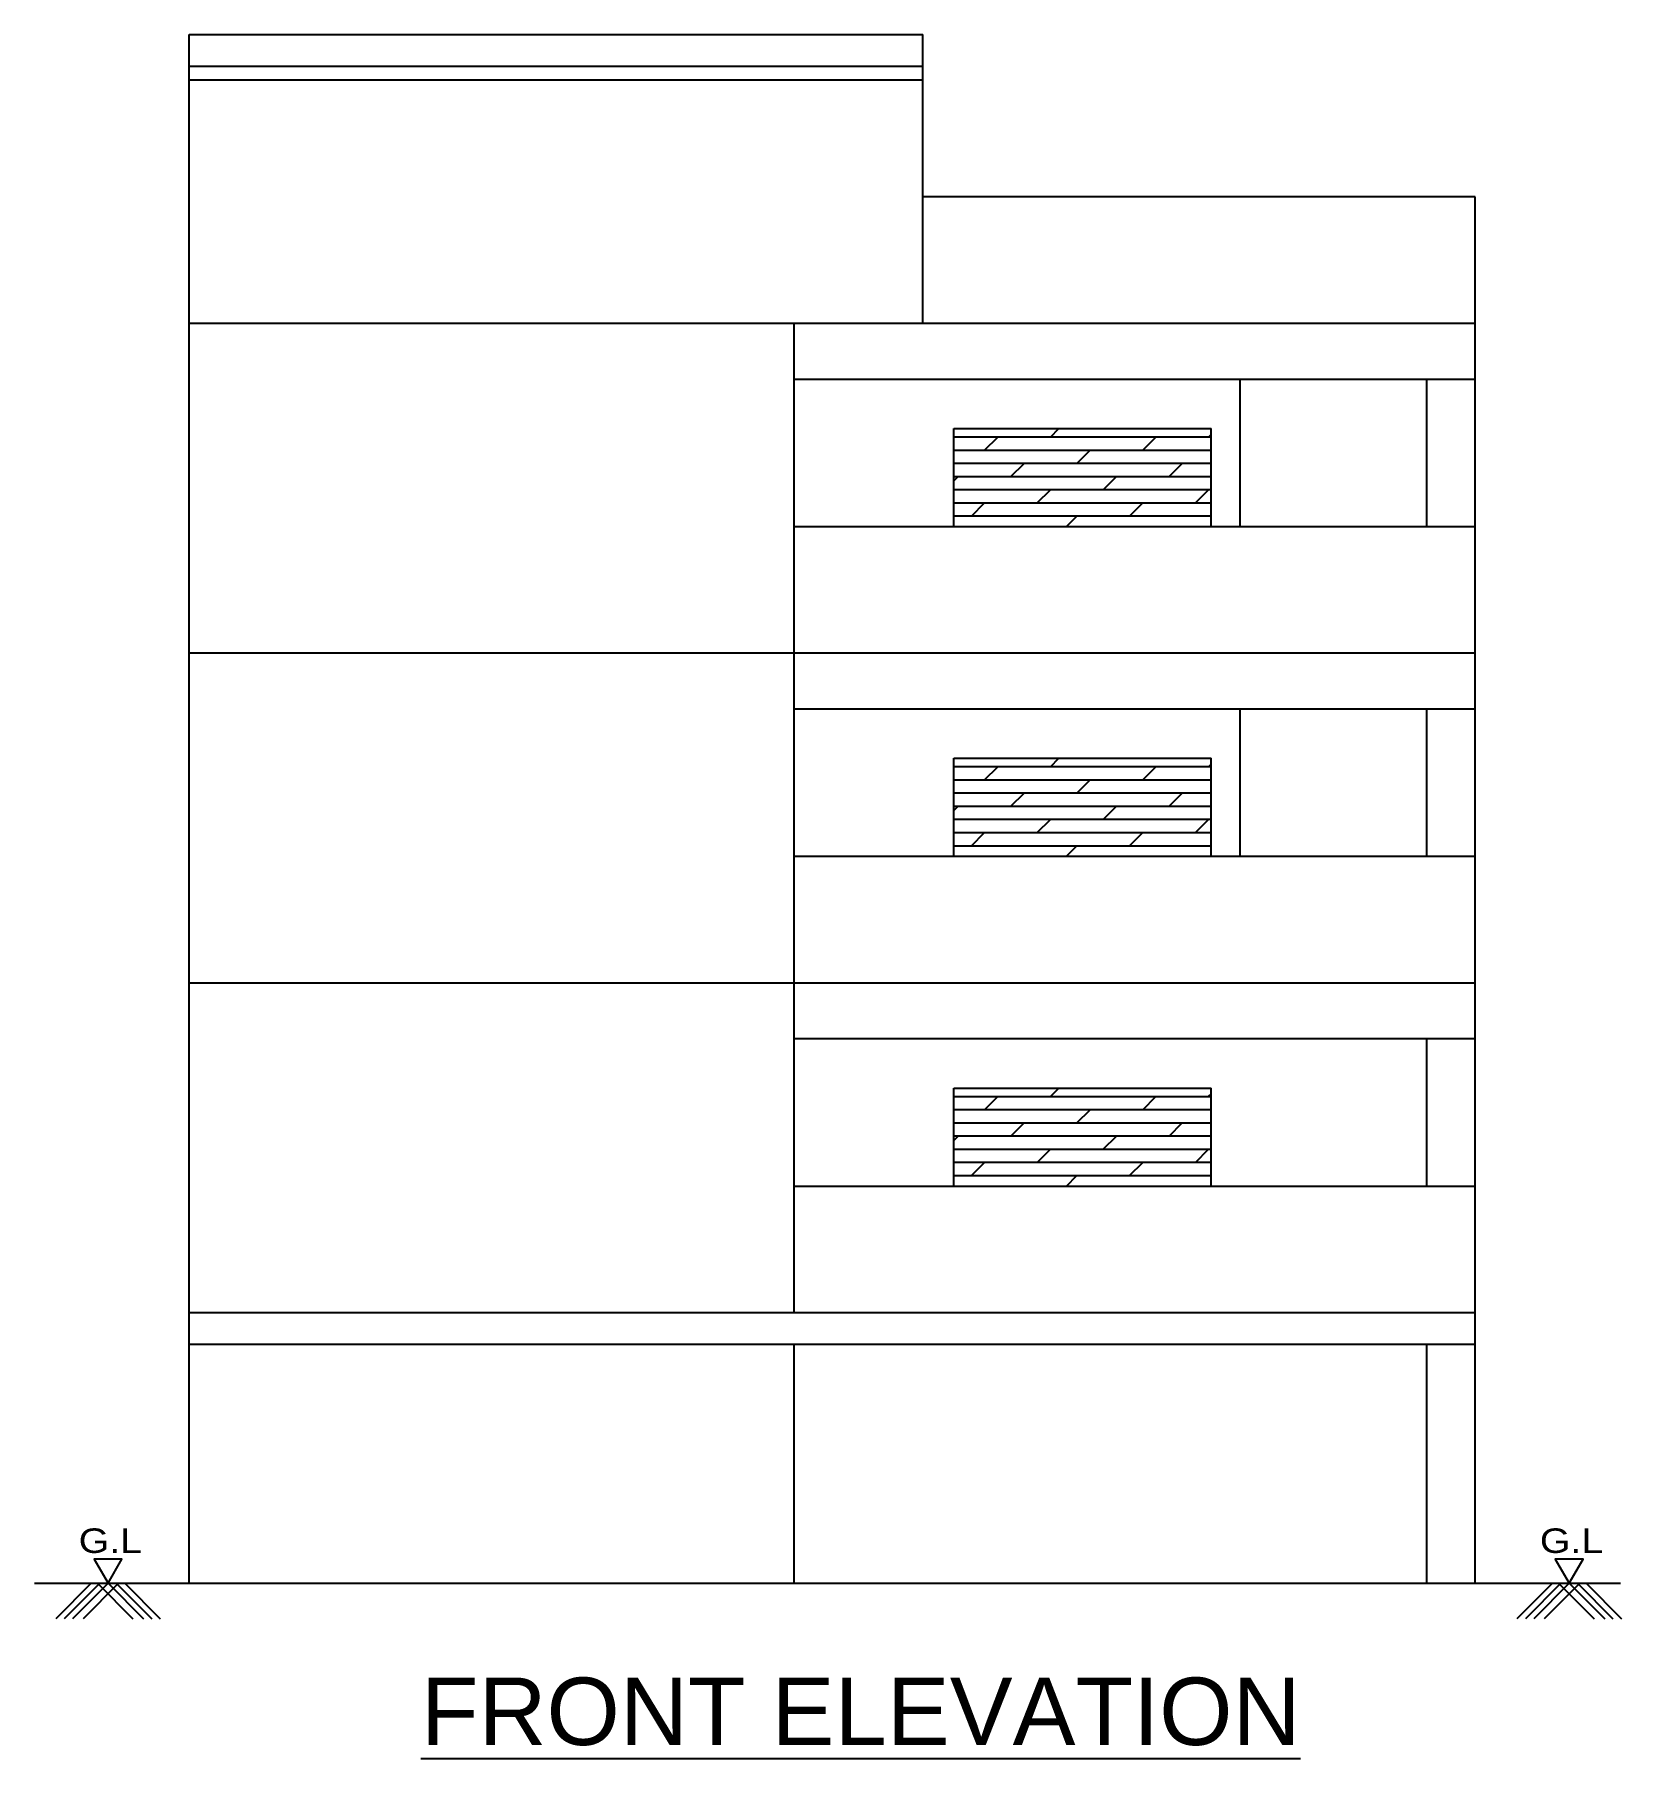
# Model space of a CAD drawing. Header units: metres. Extents: x 21686 to 22035, y 16742 to 16822.
# Drawn here: x 21777.45 to 21792.51, y 16751.15 to 16767.51 of the extents above; entities that cross this region are included whole.
import ezdxf

# ---------------------------------------------------------------- set-up
doc = ezdxf.new("R2010")
doc.units = ezdxf.units.M
doc.header["$LTSCALE"] = 1.8
doc.header["$MEASUREMENT"] = 0
doc.styles.add('BOLD', font='GOTHIC.TTF', dxfattribs={"height": 8.5})
doc.styles.get("Standard").update_dxf_attribs({"font": 'arial.ttf'})

msp = doc.modelspace()

# ---------------------------------------------------------------- hatches: boundary and pattern name
h = msp.add_hatch()
h.set_pattern_fill('DOLMIT', color=256, scale=0.5)
h.set_pattern_definition([(0, (1582294.5887, -26940.80744), (0, 0.125), []), (45, (1582294.5887, -26940.80744), (-0.24999999958, 0.24999999958), [0.1767766953, -0.35355339059])])
h.paths.add_polyline_path([(21788.6144, 16763.7718), (21786.1744, 16763.7718), (21786.1744, 16762.8418), (21788.6144, 16762.8418)])
h = msp.add_hatch()
h.set_pattern_fill('DOLMIT', color=256, scale=0.5)
h.set_pattern_definition([(0, (1582294.5887, -26943.93744), (0, 0.125), []), (45, (1582294.5887, -26943.93744), (-0.24999999958, 0.24999999958), [0.1767766953, -0.35355339059])])
h.paths.add_polyline_path([(21788.6144, 16760.6418), (21786.1744, 16760.6418), (21786.1744, 16759.7118), (21788.6144, 16759.7118)])
h = msp.add_hatch()
h.set_pattern_fill('DOLMIT', color=256, scale=0.5)
h.set_pattern_definition([(0, (1582294.5887, -26947.06744), (0, 0.125), []), (45, (1582294.5887, -26947.06744), (-0.24999999958, 0.24999999958), [0.1767766953, -0.35355339059])])
h.paths.add_polyline_path([(21788.6144, 16757.5118), (21786.1744, 16757.5118), (21786.1744, 16756.5818), (21788.6144, 16756.5818)])

# ---------------------------------------------------------------- linework, layer by layer
for p, q in [((21778.9194, 16752.8118), (21778.9194, 16767.5118)), ((21778.9194, 16767.5118), (21785.8795, 16767.5118)), ((21785.8795, 16764.7718), (21785.8795, 16767.5118)), ((21778.9194, 16767.2118), (21785.8795, 16767.2118)), ((21778.9194, 16767.0812), (21785.8795, 16767.0812)), ((21791.1194, 16765.9718), (21785.8795, 16765.9718)), ((21791.1194, 16752.8118), (21791.1194, 16765.9718)), ((21778.9194, 16764.7718), (21791.1194, 16764.7718)), ((21784.6594, 16755.3818), (21784.6594, 16764.7718)), ((21784.6594, 16764.2418), (21791.1194, 16764.2418)), ((21788.8894, 16762.8418), (21788.8894, 16764.2418)), ((21790.6594, 16762.8418), (21790.6594, 16764.2418)), ((21786.1744, 16762.8418), (21786.1744, 16763.7718)), ((21786.1744, 16763.7718), (21788.6144, 16763.7718)), ((21788.6144, 16762.8418), (21788.6144, 16763.7718)), ((21784.6594, 16762.8418), (21791.1194, 16762.8418)), ((21778.9194, 16761.6418), (21791.1194, 16761.6418)), ((21784.6594, 16761.1118), (21791.1194, 16761.1118)), ((21788.8894, 16759.7118), (21788.8894, 16761.1118)), ((21790.6594, 16759.7118), (21790.6594, 16761.1118)), ((21786.1744, 16759.7118), (21786.1744, 16760.6418)), ((21786.1744, 16760.6418), (21788.6144, 16760.6418)), ((21788.6144, 16759.7118), (21788.6144, 16760.6418)), ((21784.6594, 16759.7118), (21791.1194, 16759.7118)), ((21778.9194, 16758.5118), (21791.1194, 16758.5118)), ((21784.6594, 16757.9818), (21791.1194, 16757.9818)), ((21790.6594, 16756.5818), (21790.6594, 16757.9818)), ((21786.1744, 16756.5818), (21786.1744, 16757.5118)), ((21786.1744, 16757.5118), (21788.6144, 16757.5118)), ((21788.6144, 16756.5818), (21788.6144, 16757.5118)), ((21784.6594, 16756.5818), (21791.1194, 16756.5818)), ((21778.9194, 16755.3818), (21791.1194, 16755.3818)), ((21778.9194, 16755.0818), (21791.1194, 16755.0818)), ((21784.6594, 16752.8118), (21784.6594, 16755.0818)), ((21790.6594, 16752.8118), (21790.6594, 16755.0818)), ((21777.4521, 16752.8118), (21792.4974, 16752.8118)), ((21777.99, 16752.8118), (21777.6534, 16752.4752)), ((21777.99, 16752.8118), (21777.6534, 16752.4752)), ((21778.0713, 16752.8118), (21777.7347, 16752.4752)), ((21778.0713, 16752.8118), (21777.7347, 16752.4752)), ((21778.1495, 16752.8118), (21777.8129, 16752.4752)), ((21778.1495, 16752.8118), (21777.8129, 16752.4752)), ((21778.2496, 16752.8118), (21777.913, 16752.4752)), ((21778.2496, 16752.8118), (21777.913, 16752.4752)), ((21778.0494, 16752.8118), (21778.386, 16752.4752)), ((21778.0494, 16752.8118), (21778.386, 16752.4752)), ((21778.1495, 16752.8118), (21778.4861, 16752.4752)), ((21778.1495, 16752.8118), (21778.4861, 16752.4752)), ((21778.2277, 16752.8118), (21778.5642, 16752.4752)), ((21778.2277, 16752.8118), (21778.5642, 16752.4752)), ((21778.309, 16752.8118), (21778.6456, 16752.4752)), ((21778.309, 16752.8118), (21778.6456, 16752.4752)), ((21791.8517, 16752.8118), (21791.5151, 16752.4752)), ((21791.8517, 16752.8118), (21791.5151, 16752.4752)), ((21791.933, 16752.8118), (21791.5964, 16752.4752)), ((21791.933, 16752.8118), (21791.5964, 16752.4752)), ((21792.0112, 16752.8118), (21791.6746, 16752.4752)), ((21792.0112, 16752.8118), (21791.6746, 16752.4752)), ((21792.1113, 16752.8118), (21791.7747, 16752.4752)), ((21792.1113, 16752.8118), (21791.7747, 16752.4752)), ((21791.9111, 16752.8118), (21792.2476, 16752.4752)), ((21791.9111, 16752.8118), (21792.2476, 16752.4752)), ((21792.0112, 16752.8118), (21792.3477, 16752.4752)), ((21792.0112, 16752.8118), (21792.3477, 16752.4752)), ((21792.0894, 16752.8118), (21792.4259, 16752.4752)), ((21792.0894, 16752.8118), (21792.4259, 16752.4752)), ((21792.1707, 16752.8118), (21792.5072, 16752.4752)), ((21792.1707, 16752.8118), (21792.5072, 16752.4752))]:
    msp.add_line(p, q)
at = {"ltscale": 0.1}
for points in [[(21778.1495, 16752.8118), (21778.2813, 16753.04), (21778.0177, 16753.04)], [(21778.1495, 16752.8118), (21778.2813, 16753.04), (21778.0177, 16753.04)], [(21792.0112, 16752.8118), (21792.1429, 16753.04), (21791.8794, 16753.04)], [(21792.0112, 16752.8118), (21792.1429, 16753.04), (21791.8794, 16753.04)]]:
    msp.add_lwpolyline(points, close=True, dxfattribs=at)

# ---------------------------------------------------------------- texts
at = {"style": 'BOLD', "width": 1.2}
for p in [(21777.871, 16753.1), (21777.871, 16753.1), (21791.7327, 16753.1), (21791.7327, 16753.1)]:
    msp.add_text('G.L', height=0.23256, dxfattribs=at).set_placement(p)
msp.add_text('%%UFRONT ELEVATION', height=0.64).set_placement((21781.1179, 16751.2768))

doc.saveas('drawing.dxf')
